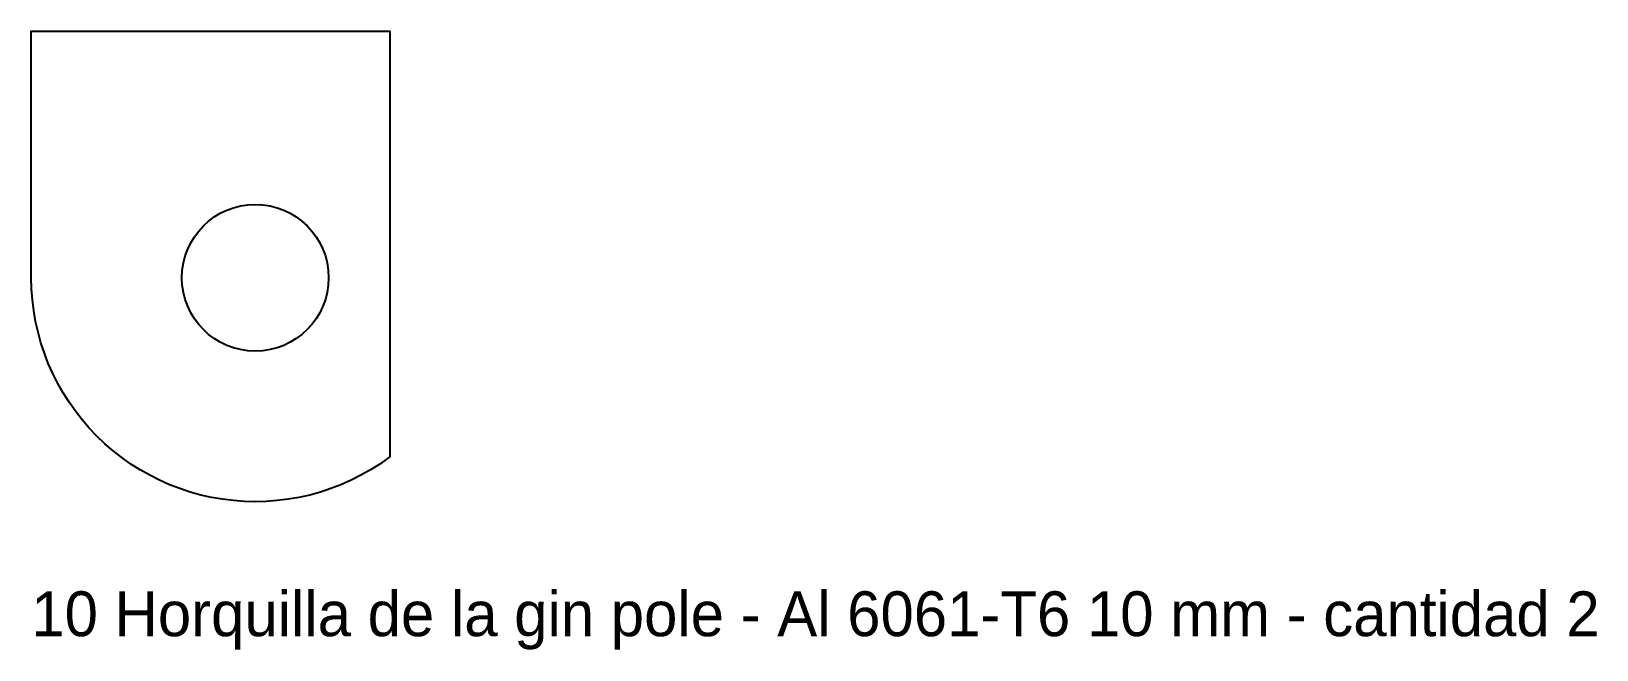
# Model space of a CAD drawing. Header units: millimetres. Extents: x 64 to 204, y -55 to 0.
import ezdxf

# ---------------------------------------------------------------- set-up
doc = ezdxf.new("R2010")
doc.units = ezdxf.units.MM
doc.layers.add('CORTE', color=1, linetype='Continuous')
doc.layers.add('NOTAS', color=3, linetype='Continuous')

msp = doc.modelspace()

# ---------------------------------------------------------------- linework, layer by layer
at = {"layer": 'CORTE'}
msp.add_lwpolyline([(95.91, -38.06), (95.11, -38.63), (94.28, -39.15), (93.43, -39.64), (92.55, -40.08), (91.65, -40.48), (90.74, -40.83), (89.81, -41.14), (88.86, -41.4), (87.9, -41.62), (86.93, -41.78), (85.96, -41.9), (84.98, -41.98), (84, -42), (83.02, -41.98), (82.04, -41.9), (81.07, -41.78), (80.1, -41.62), (79.14, -41.4), (78.19, -41.14), (77.26, -40.83), (76.35, -40.48), (75.45, -40.08), (74.57, -39.64), (73.72, -39.15), (72.89, -38.63), (72.09, -38.06), (71.31, -37.46), (70.57, -36.82), (69.86, -36.14), (69.18, -35.43), (68.54, -34.69), (67.94, -33.91), (67.37, -33.11), (66.85, -32.28), (66.36, -31.43), (65.92, -30.55), (65.52, -29.65), (65.17, -28.74), (64.86, -27.81), (64.6, -26.86), (64.38, -25.9), (64.22, -24.93), (64.1, -23.96), (64.02, -22.98), (64, -22), (64, 0), (96, 0), (96, -6), (96, -38), (95.91, -38.06)], close=True, dxfattribs=at)
msp.add_circle((84, -22), 6.55, dxfattribs=at)

# ---------------------------------------------------------------- texts
at = {"layer": 'NOTAS'}
msp.add_text('10 Horquilla de la gin pole - Al 6061-T6 10 mm - cantidad 2', height=4, dxfattribs=at).set_placement((64, -54))

doc.saveas('drawing.dxf')
